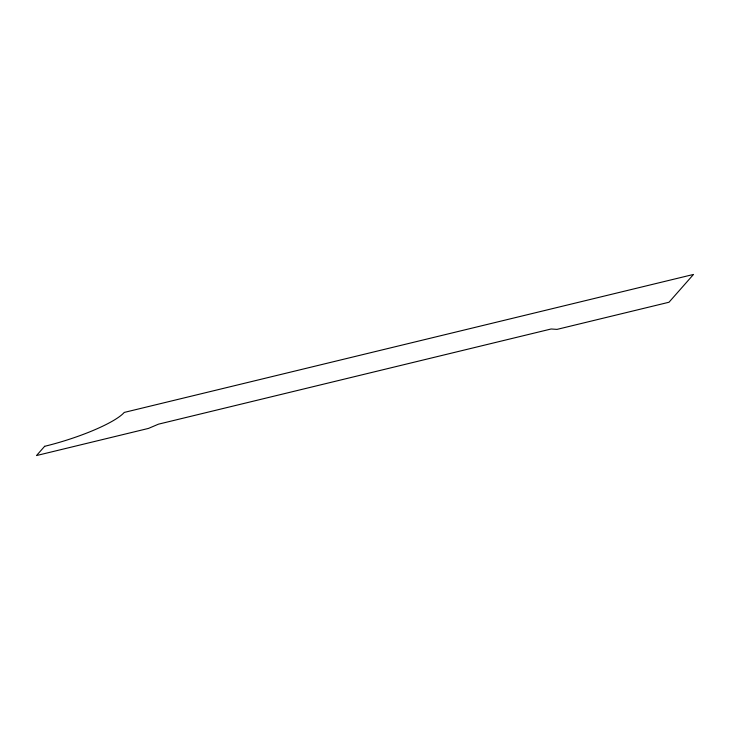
<?xml version="1.0" encoding="UTF-8"?>
<svg xmlns="http://www.w3.org/2000/svg" width="730" height="730" viewBox="0 0 730 730"><rect width="100%" height="100%" fill="white"/><g stroke="black" fill="none" stroke-linecap="round" stroke-linejoin="round"><path stroke-width="1.09" d="M44.667 446.295L36.5 455.556L148.491 428.41L158.437 424.176L551.15 328.984L557.017 329.385L668.999 302.238L693.5 274.443L124.246 412.423A68.291 13.496 -17.3 0 1 44.667 446.295"/></g></svg>
